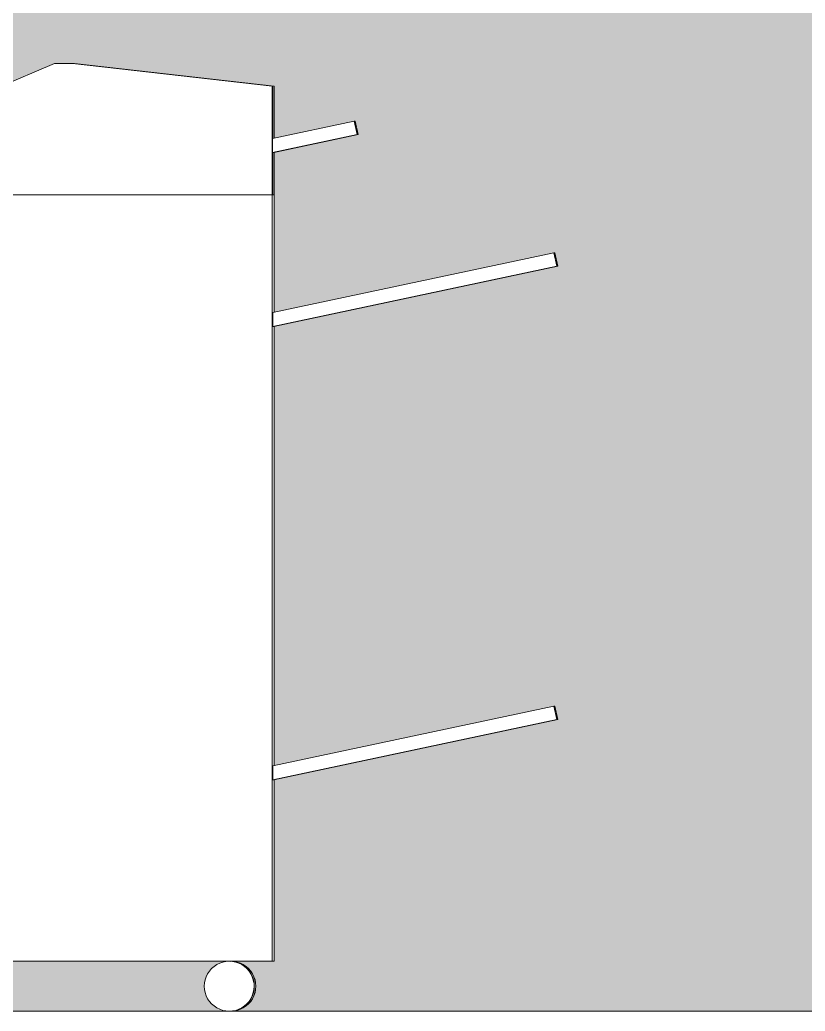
# Model space of a CAD drawing. Header units: millimetres. Extents: x -46169 to 174149, y -86316 to 18123.
# Drawn here: x 113704 to 114570, y -84458 to -83365 of the extents above; entities that cross this region are included whole.
import ezdxf

# ---------------------------------------------------------------- set-up
doc = ezdxf.new("R2010")
doc.units = ezdxf.units.MM
doc.header["$MEASUREMENT"] = 0
doc.linetypes.add('Dashed', pattern=[2822.222233, 1411.111116, -1411.111116])
doc.linetypes.add('Wipeout_Contour', pattern=[1000, 0, -1000])
for name, color, linetype in [('A04_A04_1_A-35-M_FFE_Sanitary', 7, 'Continuous'), ('A04_A04_1_New_A-25-M_Wall_Int', 7, 'Continuous'), ('A04_A04_1_New_A-35-M_FFE_Loose', 7, 'Continuous')]:
    doc.layers.add(name, color=color, linetype=linetype)
for name, color, linetype, lineweight, true_color in [('A04_A04_1_A-35-M_FFE_Sanitary_Pen_No__105', 7, 'Continuous', 15, 0xa6a6a6), ('A04_A04_1_A-35-M_FFE_Sanitary_Pen_No__210', 7, 'Continuous', 13, 0xbae3f7), ('A04_A04_1_New_A-35-M_FFE_Loose_Pen_No__64', 7, 'Continuous', 20, 0x606060)]:
    doc.layers.add(name, color=color, linetype=linetype, lineweight=lineweight, true_color=true_color)
doc.layers.add('A04_A04_1_A-95-P_Drawing_Pen_No__1', color=7, linetype='Continuous', lineweight=13)
doc.layers.add('A04_A04_1_New_A-20-M_Floor_Slab_Pen_No__1', color=7, linetype='Continuous', lineweight=13)

msp = doc.modelspace()

# ---------------------------------------------------------------- hatches: boundary and pattern name
at = {"layer": 'A04_A04_1_A-35-M_FFE_Sanitary', "linetype": 'Continuous', "lineweight": 0, "true_color": 0x3f3f3f}
msp.add_hatch(color=49, dxfattribs=at).paths.add_polyline_path([(117988, -81959.2), (112839.2, -81959.2), (112839.2, -84457.9), (117988, -84457.9)])
msp.add_hatch(color=49, dxfattribs=at).paths.add_polyline_path([(117988, -81959.2), (112839.2, -81959.2), (112839.2, -84457.9), (117988, -84457.9)])
msp.add_hatch(color=49, dxfattribs=at).paths.add_polyline_path([(117988, -81959.2), (112839.2, -81959.2), (112839.2, -84457.9), (117988, -84457.9)])

# ---------------------------------------------------------------- next in the draw order: wipeouts: each hides what was drawn before it
at = {"color": 254, "linetype": 'Wipeout_Contour', "lineweight": 0, "ltscale": 12167642.40603269}
msp.add_wipeout([(117988, -81959.2), (112842.5, -81959.2), (112842.5, -83722), (112896.9, -83737.1), (112896.9, -83472.9), (112904.6, -83382.9), (113080.3, -83382.9), (113080.3, -83452.9), (113080.3, -83382.9), (113081.8, -83382.9), (113081.8, -83452.9), (113097.3, -83452.9), (113317.2, -83391.7), (113318.3, -83391.7), (113320.7, -83406.4), (113153.5, -83452.9), (113311, -83452.9), (113311, -83472.9), (113334, -83472.9), (113334, -83532.9), (113542.3, -83532.9), (113542.3, -83497.9), (113742.3, -83412.9), (113762.3, -83412.9), (113764, -83412.9), (113984, -83437.9), (113764.1, -83412.9), (113984.5, -83437.9), (113984.5, -83495.4), (114072.7, -83476.7), (114073.8, -83476.7), (114076.9, -83491.4), (113984.5, -83511), (113984.5, -83687.2), (114292.7, -83621.7), (114293.8, -83621.7), (114296.9, -83636.4), (113984.5, -83702.8), (113984.5, -84187.2), (114292.7, -84121.7), (114293.8, -84121.7), (114296.9, -84136.4), (113984.5, -84202.8), (113984.5, -84402.9), (113936.6, -84402.9), (113940.2, -84403.2), (113943.7, -84403.9), (113947.1, -84405), (113950.3, -84406.6), (113953.3, -84408.6), (113950.3, -84406.6), (113947.1, -84405), (113943.7, -84403.9), (113940.2, -84403.2), (113943.8, -84403.9), (113947.2, -84405), (113950.4, -84406.6), (113953.4, -84408.6), (113956.1, -84411), (113958.5, -84413.7), (113960.5, -84416.7), (113962.1, -84419.9), (113963.3, -84423.3), (113964, -84426.8), (113964.2, -84430.4), (113964, -84434), (113963.3, -84437.5), (113962.1, -84440.9), (113960.5, -84444.2), (113958.5, -84447.2), (113956.1, -84449.9), (113953.4, -84452.2), (113950.4, -84454.2), (113947.2, -84455.8), (113943.8, -84457), (113940.3, -84457.7), (113943.7, -84457), (113947.1, -84455.8), (113950.3, -84454.2), (113953.3, -84452.2), (113950.3, -84454.2), (113947.1, -84455.8), (113943.7, -84457), (113940.2, -84457.7), (113936.6, -84457.9), (117988, -84457.9)], dxfattribs=at).dxf.layer = 'A04_A04_1_New_A-25-M_Wall_Int'

# ---------------------------------------------------------------- next in the draw order: hatches: boundary and pattern name
at = {"layer": 'A04_A04_1_A-35-M_FFE_Sanitary_Pen_No__210', "linetype": 'Continuous', "lineweight": 0, "true_color": 0x2e383d}
h = msp.add_hatch(color=250, dxfattribs=at)
h.paths.add_polyline_path([(112839.2, -81959.2), (112839.2, -84457.9), (117988, -84457.9), (117988, -81959.2)])
h.paths.add_polyline_path([(113332.3, -84402.9), (112896.9, -84402.9), (112896.9, -83472.9), (113332.3, -83472.9)], flags=0)

# ---------------------------------------------------------------- next in the draw order: linework, layer by layer
at = {"layer": 'A04_A04_1_A-95-P_Drawing_Pen_No__1', "linetype": 'Continuous'}
msp.add_line((131120.2, -84457.9), (101134.2, -84457.9), dxfattribs=at)
at = {"layer": 'A04_A04_1_New_A-20-M_Floor_Slab_Pen_No__1', "linetype": 'Continuous'}
msp.add_line((126495.6, -84457.9), (108121.1, -84457.9), dxfattribs=at)

# ---------------------------------------------------------------- next in the draw order: wipeouts: each hides what was drawn before it
at = {"color": 254, "linetype": 'Wipeout_Contour', "lineweight": 0, "ltscale": 565439.9232}
msp.add_wipeout([(114076.9, -83491.4), (114073.8, -83476.7), (114072.7, -83476.7), (114075.8, -83491.4)], dxfattribs=at).dxf.layer = 'A04_A04_1_New_A-35-M_FFE_Loose'
at = {"color": 254, "linetype": 'Wipeout_Contour', "lineweight": 0, "ltscale": 1981925.786865937}
msp.add_wipeout([(113982.3, -83557.9), (113982.3, -84402.9), (113984.5, -84402.9), (113984.5, -84202.8), (113983.9, -84202.9), (113982.8, -84202.9), (113982.8, -84187.6), (113984.5, -84187.2), (113984.5, -83702.8), (113983.9, -83702.9), (113982.8, -83702.9), (113982.8, -83687.6), (113984.5, -83687.2), (113984.5, -83557.9)], dxfattribs=at).dxf.layer = 'A04_A04_1_New_A-35-M_FFE_Loose'
at = {"color": 254, "linetype": 'Wipeout_Contour', "lineweight": 0, "ltscale": 566492.599556}
msp.add_wipeout([(114296.9, -83636.4), (114293.8, -83621.7), (114292.7, -83621.7), (114295.8, -83636.4)], dxfattribs=at).dxf.layer = 'A04_A04_1_New_A-35-M_FFE_Loose'
at = {"color": 254, "linetype": 'Wipeout_Contour', "lineweight": 0, "ltscale": 567675.902374}
msp.add_wipeout([(114296.9, -84136.4), (114293.8, -84121.7), (114292.7, -84121.7), (114295.8, -84136.4)], dxfattribs=at).dxf.layer = 'A04_A04_1_New_A-35-M_FFE_Loose'

# ---------------------------------------------------------------- next in the draw order: wipeouts: each hides what was drawn before it
at = {"color": 254, "linetype": 'Wipeout_Contour', "lineweight": 0, "ltscale": 565273.025521}
msp.add_wipeout([(113982.3, -84402.9), (113982.3, -83557.9), (113332.3, -83557.9), (113332.3, -84402.9)], dxfattribs=at).dxf.layer = 'A04_A04_1_New_A-35-M_FFE_Loose'

# ---------------------------------------------------------------- next in the draw order: linework, layer by layer
at = {"layer": 'A04_A04_1_New_A-35-M_FFE_Loose_Pen_No__64', "linetype": 'Continuous'}
msp.add_line((113984.5, -84402.9), (113982.3, -84402.9), dxfattribs=at)

# ---------------------------------------------------------------- next in the draw order: wipeouts: each hides what was drawn before it
at = {"color": 254, "linetype": 'Wipeout_Contour', "lineweight": 0, "ltscale": 1128197.314530725}
msp.add_wipeout([(113742.3, -83412.9), (113542.3, -83497.9), (113542.3, -83532.9), (113332.3, -83532.9), (113332.3, -83557.9), (113982.3, -83557.9), (113982.3, -83437.9), (113762.3, -83412.9)], dxfattribs=at).dxf.layer = 'A04_A04_1_New_A-35-M_FFE_Loose'
at = {"color": 254, "linetype": 'Wipeout_Contour', "lineweight": 0, "ltscale": 566066.723574}
msp.add_wipeout([(114295.8, -83636.4), (114292.7, -83621.7), (113982.8, -83687.6), (113982.8, -83702.9)], dxfattribs=at).dxf.layer = 'A04_A04_1_New_A-35-M_FFE_Loose'
at = {"color": 254, "linetype": 'Wipeout_Contour', "lineweight": 0, "ltscale": 567251.382579}
msp.add_wipeout([(114295.8, -84136.4), (114292.7, -84121.7), (113982.8, -84187.6), (113982.8, -84202.9)], dxfattribs=at).dxf.layer = 'A04_A04_1_New_A-35-M_FFE_Loose'
at = {"color": 254, "linetype": 'Wipeout_Contour', "lineweight": 0, "ltscale": 6806808.521782627}
msp.add_wipeout([(113962.1, -84426.8), (113961.4, -84423.3), (113960.3, -84419.9), (113958.7, -84416.7), (113956.7, -84413.7), (113954.3, -84411), (113951.6, -84408.6), (113948.6, -84406.6), (113945.4, -84405), (113942, -84403.9), (113938.5, -84403.2), (113934.9, -84402.9), (113931.3, -84403.2), (113927.8, -84403.9), (113924.4, -84405), (113921.1, -84406.6), (113918.1, -84408.6), (113915.4, -84411), (113913.1, -84413.7), (113911.1, -84416.7), (113909.5, -84419.9), (113908.3, -84423.3), (113907.6, -84426.8), (113907.4, -84430.4), (113907.6, -84434), (113908.3, -84437.5), (113909.5, -84440.9), (113911.1, -84444.2), (113913.1, -84447.2), (113915.4, -84449.9), (113918.1, -84452.2), (113921.1, -84454.2), (113924.4, -84455.8), (113927.8, -84457), (113931.3, -84457.7), (113934.9, -84457.9), (113938.5, -84457.7), (113942, -84457), (113945.4, -84455.8), (113948.6, -84454.2), (113951.6, -84452.2), (113954.3, -84449.9), (113956.7, -84447.2), (113958.7, -84444.2), (113960.3, -84440.9), (113961.4, -84437.5), (113962.1, -84434), (113962.4, -84430.4)], dxfattribs=at).dxf.layer = 'A04_A04_1_New_A-35-M_FFE_Loose'

# ---------------------------------------------------------------- next in the draw order: linework, layer by layer
at = {"layer": 'A04_A04_1_A-35-M_FFE_Sanitary_Pen_No__105', "linetype": 'Dashed'}
msp.add_line((105427.1, -84457.9), (131120.2, -84457.9), dxfattribs=at)
at = {"layer": 'A04_A04_1_New_A-35-M_FFE_Loose_Pen_No__64', "linetype": 'Continuous'}
for p, q in [((113542.3, -83497.9), (113742.3, -83412.9)), ((114293.8, -83621.7), (114292.7, -83621.7)), ((114293.8, -84121.7), (114292.7, -84121.7)), ((113982.3, -84402.9), (113332.3, -84402.9)), ((113913.1, -84413.7), (113915.4, -84411)), ((113915.4, -84411), (113918.1, -84408.6)), ((113918.1, -84408.6), (113921.1, -84406.6)), ((113921.1, -84406.6), (113924.4, -84405)), ((113924.4, -84405), (113927.8, -84403.9)), ((113927.8, -84403.9), (113931.3, -84403.2)), ((113931.3, -84403.2), (113934.9, -84402.9)), ((113934.9, -84402.9), (113938.5, -84403.2)), ((113935.8, -84403), (113936.6, -84402.9)), ((113936.6, -84402.9), (113940.2, -84403.2)), ((113938.5, -84403.1), (113938.6, -84403.2)), ((113938.5, -84403.2), (113942, -84403.9)), ((113938.6, -84403.2), (113942.1, -84403.9)), ((113940.2, -84403.1), (113940.3, -84403.2)), ((113940.2, -84403.2), (113943.7, -84403.9)), ((113940.3, -84403.2), (113943.8, -84403.9)), ((113942, -84403.9), (113945.4, -84405)), ((113942.1, -84403.9), (113945.5, -84405)), ((113943.7, -84403.9), (113947.1, -84405)), ((113943.8, -84403.9), (113947.2, -84405)), ((113945.4, -84405), (113948.6, -84406.6)), ((113945.5, -84405), (113948.8, -84406.6)), ((113947.1, -84405), (113950.3, -84406.6)), ((113947.2, -84405), (113950.4, -84406.6)), ((113948.6, -84406.6), (113951.6, -84408.6)), ((113948.8, -84406.6), (113951.8, -84408.6)), ((113950.3, -84406.6), (113953.3, -84408.6)), ((113950.4, -84406.6), (113953.4, -84408.6)), ((113951.6, -84408.6), (113954.3, -84411)), ((113951.8, -84408.6), (113954.5, -84411)), ((113953.3, -84408.6), (113956, -84411)), ((113953.4, -84408.6), (113956.1, -84411)), ((113954.3, -84411), (113956.7, -84413.7)), ((113954.5, -84411), (113956.8, -84413.7)), ((113956, -84411), (113958.4, -84413.7)), ((113956.1, -84411), (113958.5, -84413.7)), ((113907.6, -84426.8), (113908.3, -84423.3)), ((113908.3, -84423.3), (113909.5, -84419.9)), ((113909.5, -84419.9), (113911.1, -84416.7)), ((113911.1, -84416.7), (113913.1, -84413.7)), ((113956.7, -84413.7), (113958.7, -84416.7)), ((113956.8, -84413.7), (113958.8, -84416.7)), ((113958.4, -84413.7), (113960.4, -84416.7)), ((113958.5, -84413.7), (113960.5, -84416.7)), ((113958.7, -84416.7), (113960.3, -84419.9)), ((113958.8, -84416.7), (113960.4, -84419.9)), ((113960.3, -84419.9), (113961.4, -84423.3)), ((113960.4, -84416.7), (113962, -84419.9)), ((113960.4, -84419.9), (113961.6, -84423.3)), ((113960.5, -84416.7), (113962.1, -84419.9)), ((113961.4, -84423.3), (113962.1, -84426.8)), ((113961.6, -84423.3), (113962.3, -84426.8)), ((113962, -84419.9), (113963.1, -84423.3)), ((113962.1, -84419.9), (113963.3, -84423.3)), ((113963.1, -84423.3), (113963.8, -84426.8)), ((113963.3, -84423.3), (113964, -84426.8)), ((113907.4, -84430.4), (113907.6, -84426.8)), ((113907.6, -84434), (113907.4, -84430.4)), ((113908.3, -84437.5), (113907.6, -84434)), ((113962.1, -84434), (113961.4, -84437.5)), ((113962.3, -84434), (113961.6, -84437.5)), ((113962.4, -84430.4), (113962.1, -84434)), ((113962.3, -84426.8), (113962.5, -84430.4)), ((113962.3, -84426.8), (113962.4, -84430.4)), ((113962.5, -84430.4), (113962.3, -84434)), ((113963.8, -84434), (113963.1, -84437.5)), ((113964, -84434), (113963.3, -84437.5)), ((113964.1, -84430.4), (113963.8, -84434)), ((113964, -84426.8), (113964.2, -84430.4)), ((113964, -84426.8), (113964.1, -84430.4)), ((113964.2, -84430.4), (113964, -84434)), ((113909.5, -84440.9), (113908.3, -84437.5)), ((113911.1, -84444.2), (113909.5, -84440.9)), ((113913.1, -84447.2), (113911.1, -84444.2)), ((113958.7, -84444.2), (113956.7, -84447.2)), ((113958.8, -84444.2), (113956.8, -84447.2)), ((113960.4, -84444.2), (113958.4, -84447.2)), ((113960.5, -84444.2), (113958.5, -84447.2)), ((113960.3, -84440.9), (113958.7, -84444.2)), ((113960.4, -84440.9), (113958.8, -84444.2)), ((113961.4, -84437.5), (113960.3, -84440.9)), ((113961.6, -84437.5), (113960.4, -84440.9)), ((113962, -84440.9), (113960.4, -84444.2)), ((113962.1, -84440.9), (113960.5, -84444.2)), ((113963.1, -84437.5), (113962, -84440.9)), ((113963.3, -84437.5), (113962.1, -84440.9)), ((113915.4, -84449.9), (113913.1, -84447.2)), ((113918.1, -84452.2), (113915.4, -84449.9)), ((113921.1, -84454.2), (113918.1, -84452.2)), ((113924.4, -84455.8), (113921.1, -84454.2)), ((113927.8, -84457), (113924.4, -84455.8)), ((113945.4, -84455.8), (113942, -84457)), ((113945.5, -84455.8), (113942.1, -84457)), ((113947.1, -84455.8), (113943.7, -84457)), ((113947.2, -84455.8), (113943.8, -84457)), ((113948.6, -84454.2), (113945.4, -84455.8)), ((113948.8, -84454.2), (113945.5, -84455.8)), ((113950.3, -84454.2), (113947.1, -84455.8)), ((113950.4, -84454.2), (113947.2, -84455.8)), ((113951.6, -84452.2), (113948.6, -84454.2)), ((113951.8, -84452.2), (113948.8, -84454.2)), ((113953.3, -84452.2), (113950.3, -84454.2)), ((113953.4, -84452.2), (113950.4, -84454.2)), ((113954.3, -84449.9), (113951.6, -84452.2)), ((113954.5, -84449.9), (113951.8, -84452.2)), ((113956, -84449.9), (113953.3, -84452.2)), ((113956.1, -84449.9), (113953.4, -84452.2)), ((113956.7, -84447.2), (113954.3, -84449.9)), ((113956.8, -84447.2), (113954.5, -84449.9)), ((113958.4, -84447.2), (113956, -84449.9)), ((113958.5, -84447.2), (113956.1, -84449.9)), ((113931.3, -84457.7), (113927.8, -84457)), ((113934.9, -84457.9), (113931.3, -84457.7)), ((113938.5, -84457.7), (113934.9, -84457.9)), ((113936.6, -84457.9), (113935.8, -84457.9)), ((113940.2, -84457.7), (113936.6, -84457.9)), ((113942, -84457), (113938.5, -84457.7)), ((113938.6, -84457.7), (113938.5, -84457.7)), ((113942.1, -84457), (113938.6, -84457.7)), ((113943.7, -84457), (113940.2, -84457.7)), ((113940.3, -84457.7), (113940.2, -84457.7)), ((113943.8, -84457), (113940.3, -84457.7))]:
    msp.add_line(p, q, dxfattribs=at)

# ---------------------------------------------------------------- next in the draw order: wipeouts: each hides what was drawn before it
at = {"color": 254, "linetype": 'Wipeout_Contour', "lineweight": 0, "ltscale": 565106.842249}
msp.add_wipeout([(113984.5, -83437.9), (113984, -83437.9), (113984, -83495.6), (113984.5, -83495.4)], dxfattribs=at).dxf.layer = 'A04_A04_1_New_A-35-M_FFE_Loose'
at = {"color": 254, "linetype": 'Wipeout_Contour', "lineweight": 0, "ltscale": 565267.072115}
msp.add_wipeout([(113984.5, -83511), (113984, -83511.1), (113984, -83557.9), (113984.5, -83557.9)], dxfattribs=at).dxf.layer = 'A04_A04_1_New_A-35-M_FFE_Loose'
at = {"color": 254, "linetype": 'Wipeout_Contour', "lineweight": 0, "ltscale": 566088.742579}
msp.add_wipeout([(113983.9, -83702.9), (114296.9, -83636.4), (114295.8, -83636.4), (113982.8, -83702.9)], dxfattribs=at).dxf.layer = 'A04_A04_1_New_A-35-M_FFE_Loose'
at = {"color": 254, "linetype": 'Wipeout_Contour', "lineweight": 0, "ltscale": 567273.461436}
msp.add_wipeout([(113983.9, -84202.9), (114296.9, -84136.4), (114295.8, -84136.4), (113982.8, -84202.9)], dxfattribs=at).dxf.layer = 'A04_A04_1_New_A-35-M_FFE_Loose'

# ---------------------------------------------------------------- next in the draw order: linework, layer by layer
at = {"layer": 'A04_A04_1_New_A-35-M_FFE_Loose_Pen_No__64', "linetype": 'Continuous'}
for p, q in [((114292.7, -83621.7), (113982.8, -83687.6)), ((114295.8, -83636.4), (114292.7, -83621.7)), ((114296.9, -83636.4), (114293.8, -83621.7)), ((114295.8, -83636.4), (113982.8, -83702.9)), ((113983.9, -83702.9), (114296.9, -83636.4)), ((114296.9, -83636.4), (114295.8, -83636.4)), ((113982.8, -83702.9), (113982.8, -83687.6)), ((113982.8, -83702.9), (113983.9, -83702.9)), ((113984.5, -84187.2), (113984.5, -83702.8)), ((114292.7, -84121.7), (113982.8, -84187.6)), ((114295.8, -84136.4), (114292.7, -84121.7)), ((114296.9, -84136.4), (114293.8, -84121.7)), ((114295.8, -84136.4), (113982.8, -84202.9)), ((113983.9, -84202.9), (114296.9, -84136.4)), ((114296.9, -84136.4), (114295.8, -84136.4)), ((113982.8, -84202.9), (113982.8, -84187.6)), ((113982.8, -84202.9), (113983.9, -84202.9)), ((113984.5, -84402.9), (113984.5, -84202.8))]:
    msp.add_line(p, q, dxfattribs=at)

# ---------------------------------------------------------------- next in the draw order: wipeouts: each hides what was drawn before it
at = {"color": 254, "linetype": 'Wipeout_Contour', "lineweight": 0, "ltscale": 847237.601564}
msp.add_wipeout([(113764, -83413.1), (113982.7, -83437.9), (113982.7, -83495.8), (113984, -83495.6), (113984, -83437.9), (113764, -83412.9)], dxfattribs=at).dxf.layer = 'A04_A04_1_New_A-35-M_FFE_Loose'
at = {"color": 254, "linetype": 'Wipeout_Contour', "lineweight": 0, "ltscale": 565264.276281}
msp.add_wipeout([(113982.7, -83511.4), (113982.7, -83557.9), (113984, -83557.9), (113984, -83511.1)], dxfattribs=at).dxf.layer = 'A04_A04_1_New_A-35-M_FFE_Loose'

# ---------------------------------------------------------------- next in the draw order: linework, layer by layer
at = {"layer": 'A04_A04_1_New_A-35-M_FFE_Loose_Pen_No__64', "linetype": 'Continuous'}
for p, q in [((113742.3, -83412.9), (113762.3, -83412.9)), ((113762.7, -83412.9), (113762.3, -83412.9)), ((113762.3, -83412.9), (113982.7, -83437.9)), ((113762.3, -83412.9), (113982.3, -83437.9)), ((113764, -83412.9), (113762.7, -83412.9)), ((113764.5, -83412.9), (113764, -83412.9)), ((113764, -83412.9), (113984, -83437.9)), ((113764, -83413.1), (113764, -83412.9)), ((113764.5, -83412.9), (113984.5, -83437.9)), ((113982.7, -83437.9), (113982.3, -83437.9)), ((113984.5, -83437.9), (113984, -83437.9)), ((113982.3, -83557.9), (113332.3, -83557.9)), ((113982.3, -84402.9), (113982.3, -83557.9)), ((113982.7, -83557.9), (113982.3, -83557.9)), ((113984.5, -83557.9), (113982.7, -83557.9)), ((113984.5, -83687.2), (113984.5, -83557.9))]:
    msp.add_line(p, q, dxfattribs=at)

# ---------------------------------------------------------------- next in the draw order: wipeouts: each hides what was drawn before it
at = {"color": 254, "linetype": 'Wipeout_Contour', "lineweight": 0, "ltscale": 565313.38769}
msp.add_wipeout([(114072.7, -83476.7), (113982.7, -83495.8), (113982.7, -83511.2), (114075.8, -83491.4)], dxfattribs=at).dxf.layer = 'A04_A04_1_New_A-35-M_FFE_Loose'

# ---------------------------------------------------------------- next in the draw order: linework, layer by layer
at = {"layer": 'A04_A04_1_New_A-35-M_FFE_Loose_Pen_No__64', "linetype": 'Continuous'}
msp.add_line((114073.8, -83476.7), (114072.7, -83476.7), dxfattribs=at)

# ---------------------------------------------------------------- next in the draw order: wipeouts: each hides what was drawn before it
at = {"color": 254, "linetype": 'Wipeout_Contour', "lineweight": 0, "ltscale": 565334.639516}
msp.add_wipeout([(113982.7, -83511.4), (114076.9, -83491.4), (114075.8, -83491.4), (113982.7, -83511.2)], dxfattribs=at).dxf.layer = 'A04_A04_1_New_A-35-M_FFE_Loose'

# ---------------------------------------------------------------- next in the draw order: linework, layer by layer
at = {"layer": 'A04_A04_1_New_A-35-M_FFE_Loose_Pen_No__64', "linetype": 'Continuous'}
for p, q in [((113982.3, -83437.9), (113982.3, -83557.9)), ((113982.7, -83437.9), (113982.7, -83557.9)), ((113984, -83437.9), (113984, -83495.6)), ((113984.5, -83437.9), (113984.5, -83495.4)), ((114072.7, -83476.7), (113982.7, -83495.8)), ((114075.8, -83491.4), (114072.7, -83476.7)), ((114076.9, -83491.4), (114073.8, -83476.7)), ((113982.7, -83511.4), (114076.9, -83491.4)), ((114075.8, -83491.4), (113982.7, -83511.2)), ((114076.9, -83491.4), (114075.8, -83491.4)), ((113984, -83511.1), (113984, -83557.9)), ((113984.5, -83511), (113984.5, -83557.9))]:
    msp.add_line(p, q, dxfattribs=at)

doc.saveas('drawing.dxf')
